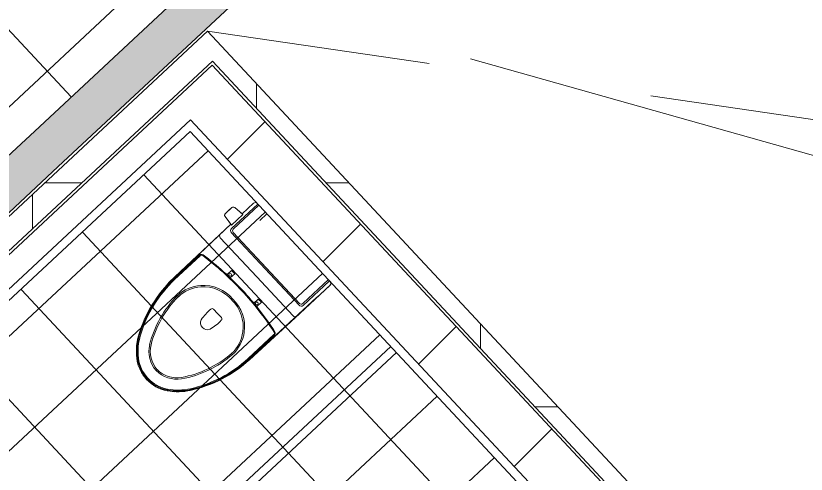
# Model space of a CAD drawing. Header units: millimetres. Extents: x -71377 to 516042, y -145869 to 441446.
# Drawn here: x 193111 to 195933, y 80509 to 82148 of the extents above; entities that cross this region are included whole.
import ezdxf

# ---------------------------------------------------------------- set-up
doc = ezdxf.new("R2010")
doc.units = ezdxf.units.MM
doc.header["$LTSCALE"] = 1000
doc.linetypes.add('_점선_M_', pattern=[3, 1.5, -1.5])
doc.linetypes.add('_점선_S_', pattern=[1.6, 0.8, -0.8])
for name, color, linetype, lineweight in [('A-hat', 251, 'Continuous', 5), ('A-insu', 251, 'Continuous', 5), ('A_bwall', 3, 'Continuous', 5), ('A_cwall', 2, 'Continuous', 5), ('A_fnsh', 5, 'Continuous', 5), ('AA_dash_M_', 7, '_점선_M_', 5), ('AA_오픈', 8, '_점선_S_', 5), ('AA_위생', 4, 'Continuous', 5)]:
    doc.layers.add(name, color=color, linetype=linetype, lineweight=lineweight)
doc.layers.add('A-PA-일반주차', color=7, linetype='Continuous')
pattern_1 = [(0, (165969.5, 243949.9), (0, 800), []), (90, (165969.5, 243949.9), (-800, 5e-14), [])]

# ---------------------------------------------------------------- blocks, each defined once
blk = doc.blocks.new('위생기구_변기2 - 위생기구_변기2-6323396-지반층 배치도')
at = {"layer": 'AA_위생'}
for p, q in [((-55.2, 705.9), (-77, 693.7)), ((-36.9, 712.5), (-55.2, 705.9)), ((-19.9, 716.2), (-36.9, 712.5)), ((6.6, 717.5), (-19.9, 716.2)), ((30.4, 714.2), (6.6, 717.5)), ((57.7, 704.7), (30.4, 714.2)), ((-77, 693.7), (-99.2, 675.6)), ((77.3, 693.4), (57.7, 704.7)), ((94.1, 680.2), (77.3, 693.4)), ((107.4, 667.5), (94.1, 680.2)), ((-119.7, 653.3), (-135.1, 630.8)), ((-99.2, 675.6), (-119.7, 653.3)), ((127.2, 643.1), (107.4, 667.5)), ((-135.1, 630.8), (-154.4, 594.7)), ((145.7, 611.8), (127.2, 643.1)), ((-154.4, 594.7), (-176.3, 540)), ((164, 573.1), (145.7, 611.8)), ((180.4, 526.5), (164, 573.1)), ((-176.3, 540), (-191, 482.4)), ((190.6, 484.4), (180.4, 526.5)), ((-191, 482.4), (-198.1, 422.8)), ((198.8, 422.1), (190.6, 484.4)), ((-198.7, 401.6), (-200.1, 180)), ((-198.1, 422.8), (-198.8, 384.9)), ((-195.7, 401.7), (-195.7, 276.6)), ((-192.7, 401.7), (-192.7, 276.6)), ((192.7, 401.7), (192.7, 276.6)), ((195.7, 401.6), (195.7, 276.6)), ((198.7, 401.6), (200.1, 180)), ((200.1, 119.6), (198.8, 422.1)), ((-198.8, 384.9), (-199, 359.8)), ((-20.5, 371.7), (0, 371.7)), ((0, 371.7), (20.5, 371.7)), ((-199, 359.8), (-200.2, 74.7)), ((-77.8, 230.3), (-77.8, 253.2)), ((-61.8, 230.3), (-77.8, 230.3)), ((-61.8, 251.9), (-61.8, 230.3)), ((61.8, 251.9), (61.8, 230.3)), ((61.8, 230.3), (77.8, 230.3)), ((77.8, 230.3), (77.8, 253.2)), ((-200.1, 180), (-200.1, 10.2)), ((0, 180), (-190.6, 180)), ((191.1, 180), (0, 180)), ((200.1, 180), (200.1, 119.6)), ((-187.8, 0), (-187.8, 128.8)), ((-181.8, 0), (-181.8, 125.4)), ((0, 138.8), (-177.2, 138.8)), ((0, 133.4), (-173.3, 133.4)), ((177.7, 138.8), (0, 138.8)), ((173.7, 133.4), (0, 133.4)), ((181.8, 0), (181.8, 125.4)), ((187.8, 0), (187.8, 128.8)), ((196.7, 64.9), (196.7, 119.9)), ((196.7, 119.9), (234.8, 115.9)), ((234.8, 115.9), (200.1, 119.6)), ((238.9, 114.2), (234.8, 115.9)), ((241.9, 107.9), (238.9, 114.2)), ((241.9, 76.9), (241.9, 107.9)), ((241.9, 92.4), (241.9, 107.9)), ((241.9, 76.9), (241.9, 92.4)), ((-200.2, 74.7), (-200.2, 61.1)), ((-200.2, 61.1), (-200.2, 26.9)), ((234.8, 69), (196.7, 64.9)), ((200.1, 65.3), (234.8, 69)), ((200.1, 9), (200.1, 65.3)), ((200.1, 65.3), (200.1, 9)), ((234.8, 69), (239.9, 71.6)), ((239.9, 71.6), (241.9, 76.9)), ((139.8, 0), (139.8, 35)), ((-200.2, 26.9), (-200.2, 9)), ((-200.2, 9), (-199.1, 4.7)), ((-199.1, 4.7), (-195.8, 1.3)), ((-195.8, 1.3), (-192, 0.1)), ((191.1, 0), (197.5, 2.6)), ((197.5, 2.6), (200.1, 9))]:
    blk.add_line(p, q, dxfattribs=at)
for centre in [(-69.9, 244.7), (69.8, 244.7)]:
    blk.add_circle(centre, 5.15, dxfattribs=at)
for centre, radius, start, end in [((0, 582.3), 135.4, 89.9968, 125.8382), ((0, 582.3), 132.4, 89.9968, 125.8401), ((0, 582.3), 129.4, 89.9968, 125.842), ((0, 582.3), 135.4, 54.1565, 89.998), ((0, 582.3), 132.4, 54.1547, 89.998), ((0, 582.3), 129.4, 54.1527, 89.998), ((38.2, 528.9), 201, 125.7558, 150.2281), ((38.2, 528.9), 198, 125.7558, 150.2281), ((38.2, 528.9), 195, 125.7558, 150.2281), ((-38.2, 528.9), 195, 29.7667, 54.2389), ((-38.2, 528.9), 198, 29.7667, 54.2389), ((-38.2, 528.9), 201, 29.7667, 54.2389), ((3.7, 566.6), 105.1, 92.0383, 146.2457), ((3.7, 566.6), 100.1, 92.1402, 146.2242), ((-3.8, 566.6), 105.1, 33.749, 87.9565), ((-3.8, 566.6), 100.1, 33.7705, 87.8545), ((255.1, 399), 453.8, 149.5975, 179.6736), ((255.1, 399), 450.8, 149.5933, 179.6688), ((255.1, 399), 447.8, 149.589, 179.6638), ((237.6, 418.4), 382, 147.2569, 177.7408), ((237.6, 418.4), 377, 147.2647, 177.7269), ((-237.6, 418.4), 377, 2.2679, 32.7301), ((-237.6, 418.4), 382, 2.254, 32.7378), ((-255.1, 399.1), 447.8, 0.3309, 30.4057), ((-255.1, 399.1), 450.8, 0.326, 30.4015), ((-255.1, 399.1), 453.8, 0.3211, 30.3973), ((-6.5, 433.1), 137.6, 179.825, 218.5314), ((-6.5, 433.1), 132.6, 179.864, 218.5056), ((143.4, 390.3), 171.1, 166.6304, 183.8438), ((-0.4, 421.5), 24.1, 89.059, 159.8128), ((0.4, 421.8), 23.9, 19.7523, 90.9004), ((-143.6, 389.6), 171.2, 356.3767, 13.5843), ((6.4, 433.1), 132.6, 321.4892, 0.1307), ((6.4, 433.1), 137.6, 321.4634, 0.1698), ((-20.5, 378.5), 6.84, 177.2984, 269.7393), ((20.3, 378.7), 7, 271.3274, 1.2916), ((-5.4, 438.2), 141.7, 219.9056, 272.1926), ((-5.4, 438.2), 136.7, 219.9308, 272.1848), ((5.4, 438.2), 141.7, 267.8021, 320.0891), ((5.4, 438.2), 136.7, 267.8099, 320.0639), ((-185.8, 276.7), 10, 180.3987, 259.7466), ((-185.8, 276.7), 7, 180.3987, 259.7466), ((-1.9, 1293.4), 1043.3, 259.7475, 270.1012), ((-1.9, 1293.4), 1040.3, 259.7459, 270.1015), ((1.9, 1293.4), 1040.3, 269.8932, 280.2488), ((1.9, 1293.4), 1043.3, 269.8935, 280.2491), ((185.7, 276.7), 7, 280.2482, 359.596), ((185.7, 276.7), 10, 280.2482, 359.596), ((-191.1, 171), 9, 86.4246, 177.2405), ((191.1, 171), 9, 2.6482, 90), ((-177.8, 128.8), 10, 86.7286, 179.9921), ((-173.8, 125.4), 8, 86.3836, 179.9921), ((173.7, 125.4), 8, 0.0026, 90), ((177.7, 128.8), 10, 0.0026, 90), ((233.9, 107.9), 8, 360, 83.9125), ((233.9, 76.9), 8, 276.0875, 360), ((-191.2, 9), 9, 172.3084, 269.9921), ((191.1, 9), 9, 270.175, 360)]:
    blk.add_arc(centre, radius, start, end, dxfattribs=at)
blk = doc.blocks.new('위생기구_큐비클_일반_ - 위생기구_큐비클_일반_-6337383-지반층 배치도')
at = {"layer": 'AA_위생'}
for p, q in [((1050, 30), (1050, 1630)), ((1080, 1630), (1080, 30)), ((410.4, 330), (395.4, 304)), ((930, 30), (410.4, 330)), ((395.4, 304), (915, 4)), ((330, 30), (0, 30)), ((330, 0), (330, 30)), ((330, 0), (330, 30)), ((915, 4), (930, 30)), ((1080, 30), (930, 30)), ((930, 30), (930, 0)), ((1080, 30), (1050, 30)), ((1080, 0), (1080, 30)), ((0, 0), (330, 0)), ((930, 0), (1080, 0))]:
    blk.add_line(p, q, dxfattribs=at)
blk.add_arc((930, 30), 600, 152.866, 180, dxfattribs=at)

msp = doc.modelspace()

# ---------------------------------------------------------------- hatches: boundary and pattern name
at = {"layer": 'A-hat'}
h = msp.add_hatch(dxfattribs=at)
h.set_pattern_fill('FP_141', color=256, scale=1000, style=0, pattern_type=2)
h.set_pattern_definition([(133, (190327.8, 84173.44), (-438.812, -409.2), []), (223, (190327.8, 84173.44), (409.2, -438.812), [])])
h.paths.add_polyline_path([(191327.3, 77165.8), (192424.3, 78188.8), (191994.6, 78649.6), (192089.2, 78753.4), (191353.6, 79528.6), (191258.1, 79439.5), (191005.8, 79710), (195902.1, 84276), (196011.3, 84159), (196413.5, 84534.1), (195813.4, 85177.7), (195959.6, 85314.1), (195141.2, 86191.7), (194995, 86055.3), (194108.4, 87006.1), (191007.4, 84114.4), (190768.7, 84370.4), (188644.2, 82389.2), (188507.8, 82535.4), (188811.3, 82818.5), (185128.5, 86767.8), (183654.8, 85393.6), (187746.8, 81005.4), (187600.5, 80869), (189455.6, 78879.7), (189601.8, 79016.1), (190154.2, 78423.8), (190058.7, 78321), (190808.9, 77530.2), (190904.4, 77619.3), (191326.3, 77166.9)])
h.paths.add_polyline_path([(191547.7, 77398.7), (191138.5, 77837.5), (191357.9, 78042.1), (191767.1, 77603.3), (191561.7, 77411.8)])
h.paths.add_polyline_path([(191950.4, 77787.9), (191541.2, 78226.8), (191767.1, 78424.4), (192169.8, 77992.5), (191964.4, 77801)])
h.paths.add_polyline_path([(186512.3, 84557.9), (185898.5, 85216.2), (186118, 85420.8), (186730.5, 84761.4), (186526.4, 84571)])
h.paths.add_polyline_path([(185609.6, 85452.7), (185200.4, 85891.5), (185419.8, 86096.1), (185829, 85657.3), (185624.4, 85466.5)])
for points in [[(193280.2, 81625.9), (195174.4, 83392.3), (195072.1, 83502), (193177.9, 81735.6)], [(192607.3, 80998.4), (193280.2, 81625.9), (193177.9, 81735.6), (192505, 81108.1)]]:
    msp.add_hatch(color=256, dxfattribs=at).paths.add_polyline_path(points)
h = msp.add_hatch(dxfattribs=at)
h.set_pattern_fill('FP_13', color=256, scale=1000, style=0, pattern_type=2)
h.set_pattern_definition(pattern_1)
h.paths.add_polyline_path([(191329.8, 79670.4), (193856.6, 82026.7), (193795.3, 82092.6), (191268.4, 79736.3)])
h = msp.add_hatch(dxfattribs=at)
h.set_pattern_fill('FP_13', color=256, scale=1000, style=0, pattern_type=2)
h.set_pattern_definition(pattern_1)
h.paths.add_polyline_path([(196152, 79477.3), (196195.9, 79518.2), (193856.6, 82026.7), (193812.8, 81985.8), (196111.1, 79521.2)])
h = msp.add_hatch(dxfattribs=at)
h.set_pattern_fill('FP_12', color=256, scale=1000, style=0, pattern_type=2)
h.set_pattern_definition([(45, (165969.5, 243949.9), (-353.5534, 353.5534), [])])
h.paths.add_polyline_path([(195896.6, 79457.9), (196035.6, 79587.5), (193873.6, 81905.9), (193734.7, 81776.3), (194570.3, 80880.2)])
h = msp.add_hatch(dxfattribs=at)
h.set_pattern_fill('FP_142', color=256, scale=1000, style=0, pattern_type=2)
h.set_pattern_definition([(223, (193556.94, 79390.93), (204.6, -219.406), []), (313, (193556.94, 79390.93), (219.406, 204.6), [])])
h.paths.add_polyline_path([(193268.9, 77048.5), (195854.2, 79459.4), (193733.2, 81733.9), (191499.1, 79635.6), (192207.7, 78875.6), (192235, 78890.4), (192242.3, 78866.8), (192256.9, 78866.8), (192904.8, 78172.1), (192539.2, 77831.1), (193267.4, 77050.1)])

# ---------------------------------------------------------------- linework, layer by layer
at = {"layer": 'A-insu'}
for p, q in [((193795.3, 82092.6), (191202.6, 79674.9)), ((196195.9, 79518.2), (193795.3, 82092.6)), ((191329.8, 79670.4), (193812.8, 81985.8)), ((193812.8, 81985.8), (196111.1, 79521.2))]:
    msp.add_line(p, q, dxfattribs=at)
at = {"layer": 'A_bwall'}
for p, q in [((193812.3, 81971.7), (191343.9, 79669.9)), ((196097, 79521.7), (193812.3, 81971.7)), ((191405.3, 79604.1), (193734.7, 81776.3)), ((193734.7, 81776.3), (195896.6, 79457.9))]:
    msp.add_line(p, q, dxfattribs=at)
at = {"layer": 'A_cwall'}
for p, q in [((195072.1, 83502), (193177.9, 81735.6)), ((193280.2, 81625.9), (195174.4, 83392.3)), ((193177.9, 81735.6), (192505, 81108.1)), ((192607.3, 80998.4), (193280.2, 81625.9))]:
    msp.add_line(p, q, dxfattribs=at)
at = {"layer": 'A_fnsh'}
for p, q in [((191513.6, 79664), (193733.2, 81733.9)), ((193733.2, 81733.9), (195854.2, 79459.4))]:
    msp.add_line(p, q, dxfattribs=at)
at = {"layer": 'AA_dash_M_'}
msp.add_line((93690.2, 110544.2), (264270.3, 62346.1), dxfattribs=at)
at = {"layer": 'AA_오픈'}
msp.add_line((193795.3, 82092.6), (198258.3, 81441.4), dxfattribs=at)

# ---------------------------------------------------------------- block references
at = {"layer": 'A-PA-일반주차', "rotation": 313.0000012484763}
msp.add_blockref('위생기구_큐비클_일반_ - 위생기구_큐비클_일반_-6337383-지반층 배치도', (192541.1, 80622.2), dxfattribs=at)
at = {"layer": 'AA_위생', "rotation": 133.0000012484761}
msp.add_blockref('위생기구_변기2 - 위생기구_변기2-6323396-지반층 배치도', (194102.7, 81337.7), dxfattribs=at)

doc.saveas('drawing.dxf')
